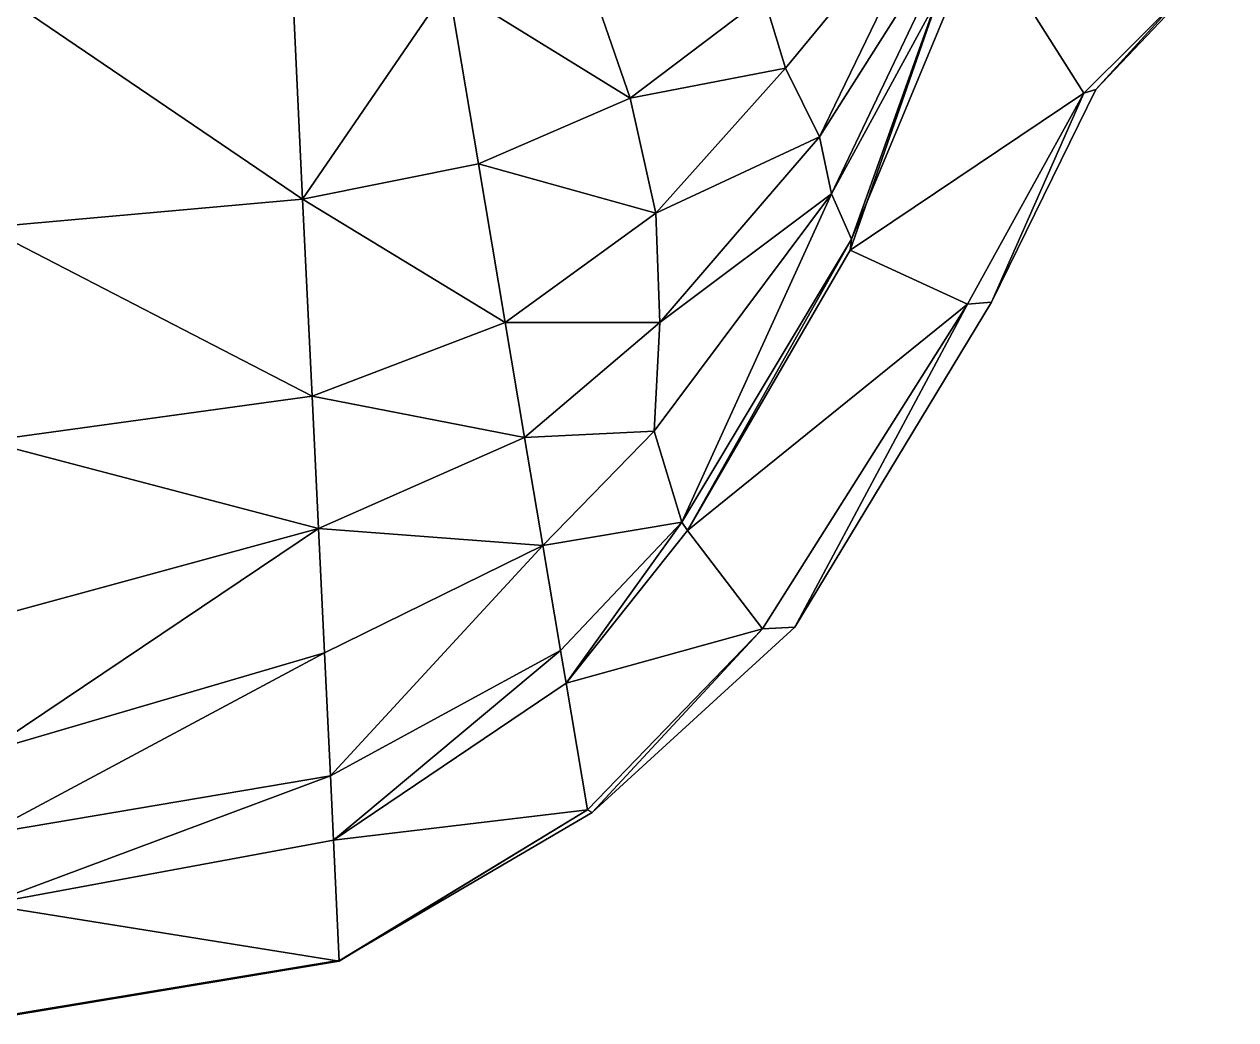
# Model space of a CAD drawing. Extents: x -936 to 1055, y -439 to 1376.
# Drawn here: x 227 to 680.2, y -438.7 to -66.3 of the extents above; entities that cross this region are included whole.
import ezdxf

# ---------------------------------------------------------------- set-up
doc = ezdxf.new("R2010")
doc.units = 0
doc.layers.get('0').update_dxf_attribs({"linetype": 'CONTINUOUS'})

msp = doc.modelspace()

# ---------------------------------------------------------------- linework, layer by layer
at = {"color": 7}
for points in [[(503.63, -56.04, -280.73), (511.8, -82.74, -266.11), (572.55, -8.83, -220.15), (503.63, -56.04, -280.73)], [(572.55, -8.83, 220.15), (511.8, -82.74, 266.11), (503.63, -56.04, 280.73), (572.55, -8.83, 220.15)], [(511.8, -82.74, -266.11), (524.43, -108.38, -212.24), (572.55, -8.83, -220.15), (511.8, -82.74, -266.11)], [(572.55, -8.83, 220.15), (524.43, -108.38, 212.24), (511.8, -82.74, 266.11), (572.55, -8.83, 220.15)], [(524.43, -108.38, -212.24), (583.65, -14.83, -156.45), (572.55, -8.83, -220.15), (524.43, -108.38, -212.24)], [(572.55, -8.83, 220.15), (583.65, -14.83, 156.45), (524.43, -108.38, 212.24), (572.55, -8.83, 220.15)], [(524.43, -108.38, -212.24), (528.89, -129.66, -186.67), (583.65, -14.83, -156.45), (524.43, -108.38, -212.24)], [(583.65, -14.83, 156.45), (528.89, -129.66, 186.67), (524.43, -108.38, 212.24), (583.65, -14.83, 156.45)], [(528.89, -129.66, -186.67), (590.69, -16.27, -130.64), (583.65, -14.83, -156.45), (528.89, -129.66, -186.67)], [(583.65, -14.83, 156.45), (590.69, -16.27, 130.64), (528.89, -129.66, 186.67), (583.65, -14.83, 156.45)], [(528.89, -129.66, -186.67), (536.44, -146.61, -100.81), (590.69, -16.27, -130.64), (528.89, -129.66, -186.67)], [(590.69, -16.27, 130.64), (536.44, -146.61, 100.81), (528.89, -129.66, 186.67), (590.69, -16.27, 130.64)], [(536.44, -146.61, -100.81), (580.19, -23.86, -43.95), (590.69, -16.27, -130.64), (536.44, -146.61, -100.81)], [(590.69, -16.27, 130.64), (580.19, -23.86, 43.95), (536.44, -146.61, 100.81), (590.69, -16.27, 130.64)], [(535.98, -150.76, -31.63), (623.27, -92.05, -31.1), (580.19, -23.86, -43.95), (535.98, -150.76, -31.63)], [(535.98, -150.76, -31.63), (580.19, -23.86, -43.95), (536.44, -146.61, -100.81), (535.98, -150.76, -31.63)], [(580.19, -23.86, 43.95), (623.27, -92.05, 31.1), (535.98, -150.76, 31.63), (580.19, -23.86, 43.95)], [(536.44, -146.61, 100.81), (580.19, -23.86, 43.95), (535.98, -150.76, 31.63), (536.44, -146.61, 100.81)], [(580.19, -23.86, -43.95), (623.27, -92.05, -31.1), (680.16, -35.47, -31.1), (580.19, -23.86, -43.95)], [(680.16, -35.47, 31.1), (623.27, -92.05, 31.1), (580.19, -23.86, 43.95), (680.16, -35.47, 31.1)], [(623.27, -92.05, -31.1), (627.8, -90.67, 0), (680.16, -35.47, -31.1), (623.27, -92.05, -31.1)], [(680.16, -35.47, 31.1), (627.8, -90.67, 0), (623.27, -92.05, 31.1), (680.16, -35.47, 31.1)], [(627.8, -90.67, 0), (677.16, -36.48, 0), (680.16, -35.47, -31.1), (627.8, -90.67, 0)], [(680.16, -35.47, 31.1), (677.16, -36.48, 0), (627.8, -90.67, 0), (680.16, -35.47, 31.1)], [(453.61, -93.98, -312.14), (435.35, -40.81, -300.91), (385.69, -51.9, -334.83), (453.61, -93.98, -312.14)], [(385.69, -51.9, 334.83), (435.35, -40.81, 300.91), (453.61, -93.98, 312.14), (385.69, -51.9, 334.83)], [(503.63, -56.04, -280.73), (435.35, -40.81, -300.91), (453.61, -93.98, -312.14), (503.63, -56.04, -280.73)], [(453.61, -93.98, 312.14), (435.35, -40.81, 300.91), (503.63, -56.04, 280.73), (453.61, -93.98, 312.14)], [(331.15, -131.72, -350.79), (327.3, -51.67, -339.9), (212.47, -51.09, -360.5), (331.15, -131.72, -350.79)], [(331.15, -131.72, -350.79), (212.47, -51.09, -360.5), (212.47, -142.36, -366.43), (331.15, -131.72, -350.79)], [(212.47, -51.09, 360.5), (327.3, -51.67, 339.9), (331.15, -131.72, 350.79), (212.47, -51.09, 360.5)], [(212.47, -142.36, 366.43), (212.47, -51.09, 360.5), (331.15, -131.72, 350.79), (212.47, -142.36, 366.43)], [(331.15, -131.72, -350.79), (385.69, -51.9, -334.83), (327.3, -51.67, -339.9), (331.15, -131.72, -350.79)], [(327.3, -51.67, 339.9), (385.69, -51.9, 334.83), (331.15, -131.72, 350.79), (327.3, -51.67, 339.9)], [(331.15, -131.72, -350.79), (396.89, -118.5, -342.22), (385.69, -51.9, -334.83), (331.15, -131.72, -350.79)], [(385.69, -51.9, 334.83), (396.89, -118.5, 342.22), (331.15, -131.72, 350.79), (385.69, -51.9, 334.83)], [(453.61, -93.98, -312.14), (385.69, -51.9, -334.83), (396.89, -118.5, -342.22), (453.61, -93.98, -312.14)], [(396.89, -118.5, 342.22), (385.69, -51.9, 334.83), (453.61, -93.98, 312.14), (396.89, -118.5, 342.22)], [(453.61, -93.98, -312.14), (511.8, -82.74, -266.11), (503.63, -56.04, -280.73), (453.61, -93.98, -312.14)], [(503.63, -56.04, 280.73), (511.8, -82.74, 266.11), (453.61, -93.98, 312.14), (503.63, -56.04, 280.73)], [(453.61, -93.98, -312.14), (463.21, -136.9, -294.7), (511.8, -82.74, -266.11), (453.61, -93.98, -312.14)], [(511.8, -82.74, 266.11), (463.21, -136.9, 294.7), (453.61, -93.98, 312.14), (511.8, -82.74, 266.11)], [(463.21, -136.9, -294.7), (524.43, -108.38, -212.24), (511.8, -82.74, -266.11), (463.21, -136.9, -294.7)], [(511.8, -82.74, 266.11), (524.43, -108.38, 212.24), (463.21, -136.9, 294.7), (511.8, -82.74, 266.11)], [(396.89, -118.5, -342.22), (463.21, -136.9, -294.7), (453.61, -93.98, -312.14), (396.89, -118.5, -342.22)], [(453.61, -93.98, 312.14), (463.21, -136.9, 294.7), (396.89, -118.5, 342.22), (453.61, -93.98, 312.14)], [(535.98, -150.76, -31.63), (579.8, -170.99, -31.1), (623.27, -92.05, -31.1), (535.98, -150.76, -31.63)], [(623.27, -92.05, 31.1), (579.8, -170.99, 31.1), (535.98, -150.76, 31.63), (623.27, -92.05, 31.1)], [(579.8, -170.99, -31.1), (588.82, -170.19, 0), (623.27, -92.05, -31.1), (579.8, -170.99, -31.1)], [(623.27, -92.05, 31.1), (588.82, -170.19, 0), (579.8, -170.99, 31.1), (623.27, -92.05, 31.1)], [(588.82, -170.19, 0), (627.8, -90.67, 0), (623.27, -92.05, -31.1), (588.82, -170.19, 0)], [(623.27, -92.05, 31.1), (627.8, -90.67, 0), (588.82, -170.19, 0), (623.27, -92.05, 31.1)], [(463.21, -136.9, -294.7), (464.71, -177.84, -251.78), (524.43, -108.38, -212.24), (463.21, -136.9, -294.7)], [(524.43, -108.38, 212.24), (464.71, -177.84, 251.78), (463.21, -136.9, 294.7), (524.43, -108.38, 212.24)], [(464.71, -177.84, -251.78), (528.89, -129.66, -186.67), (524.43, -108.38, -212.24), (464.71, -177.84, -251.78)], [(524.43, -108.38, 212.24), (528.89, -129.66, 186.67), (464.71, -177.84, 251.78), (524.43, -108.38, 212.24)], [(331.15, -131.72, -350.79), (406.91, -177.82, -326.98), (396.89, -118.5, -342.22), (331.15, -131.72, -350.79)], [(396.89, -118.5, 342.22), (406.91, -177.82, 326.98), (331.15, -131.72, 350.79), (396.89, -118.5, 342.22)], [(396.89, -118.5, -342.22), (406.91, -177.82, -326.98), (463.21, -136.9, -294.7), (396.89, -118.5, -342.22)], [(463.21, -136.9, 294.7), (406.91, -177.82, 326.98), (396.89, -118.5, 342.22), (463.21, -136.9, 294.7)], [(462.62, -218.53, -218.42), (472.96, -252.54, -131.25), (528.89, -129.66, -186.67), (462.62, -218.53, -218.42)], [(464.71, -177.84, -251.78), (462.62, -218.53, -218.42), (528.89, -129.66, -186.67), (464.71, -177.84, -251.78)], [(528.89, -129.66, 186.67), (472.96, -252.54, 131.25), (462.62, -218.53, 218.42), (528.89, -129.66, 186.67)], [(528.89, -129.66, 186.67), (462.62, -218.53, 218.42), (464.71, -177.84, 251.78), (528.89, -129.66, 186.67)], [(472.96, -252.54, -131.25), (536.44, -146.61, -100.81), (528.89, -129.66, -186.67), (472.96, -252.54, -131.25)], [(528.89, -129.66, 186.67), (536.44, -146.61, 100.81), (472.96, -252.54, 131.25), (528.89, -129.66, 186.67)], [(212.47, -142.36, -366.43), (334.69, -205.43, -341.35), (331.15, -131.72, -350.79), (212.47, -142.36, -366.43)], [(331.15, -131.72, 350.79), (334.69, -205.43, 341.35), (212.47, -142.36, 366.43), (331.15, -131.72, 350.79)], [(331.15, -131.72, -350.79), (334.69, -205.43, -341.35), (406.91, -177.82, -326.98), (331.15, -131.72, -350.79)], [(406.91, -177.82, 326.98), (334.69, -205.43, 341.35), (331.15, -131.72, 350.79), (406.91, -177.82, 326.98)], [(406.91, -177.82, -326.98), (464.71, -177.84, -251.78), (463.21, -136.9, -294.7), (406.91, -177.82, -326.98)], [(463.21, -136.9, 294.7), (464.71, -177.84, 251.78), (406.91, -177.82, 326.98), (463.21, -136.9, 294.7)], [(212.47, -142.36, -366.43), (212.47, -222.19, -352.2), (334.69, -205.43, -341.35), (212.47, -142.36, -366.43)], [(334.69, -205.43, 341.35), (212.47, -222.19, 352.2), (212.47, -142.36, 366.43), (334.69, -205.43, 341.35)], [(472.96, -252.54, -131.25), (475.1, -255.66, -30.56), (536.44, -146.61, -100.81), (472.96, -252.54, -131.25)], [(536.44, -146.61, 100.81), (475.1, -255.66, 30.56), (472.96, -252.54, 131.25), (536.44, -146.61, 100.81)], [(475.1, -255.66, -30.56), (535.98, -150.76, -31.63), (536.44, -146.61, -100.81), (475.1, -255.66, -30.56)], [(536.44, -146.61, 100.81), (535.98, -150.76, 31.63), (475.1, -255.66, 30.56), (536.44, -146.61, 100.81)], [(475.1, -255.66, -30.56), (579.8, -170.99, -31.1), (535.98, -150.76, -31.63), (475.1, -255.66, -30.56)], [(535.98, -150.76, 31.63), (579.8, -170.99, 31.1), (475.1, -255.66, 30.56), (535.98, -150.76, 31.63)], [(475.1, -255.66, -30.56), (503.16, -292.44, -31.1), (579.8, -170.99, -31.1), (475.1, -255.66, -30.56)], [(579.8, -170.99, 31.1), (503.16, -292.44, 31.1), (475.1, -255.66, 30.56), (579.8, -170.99, 31.1)], [(503.16, -292.44, -31.1), (515.27, -291.78, 0), (579.8, -170.99, -31.1), (503.16, -292.44, -31.1)], [(579.8, -170.99, 31.1), (515.27, -291.78, 0), (503.16, -292.44, 31.1), (579.8, -170.99, 31.1)], [(515.27, -291.78, 0), (588.82, -170.19, 0), (579.8, -170.99, -31.1), (515.27, -291.78, 0)], [(579.8, -170.99, 31.1), (588.82, -170.19, 0), (515.27, -291.78, 0), (579.8, -170.99, 31.1)], [(334.69, -205.43, -341.35), (414.19, -220.87, -282.07), (406.91, -177.82, -326.98), (334.69, -205.43, -341.35)], [(406.91, -177.82, 326.98), (414.19, -220.87, 282.07), (334.69, -205.43, 341.35), (406.91, -177.82, 326.98)], [(406.91, -177.82, -326.98), (414.19, -220.87, -282.07), (464.71, -177.84, -251.78), (406.91, -177.82, -326.98)], [(464.71, -177.84, 251.78), (414.19, -220.87, 282.07), (406.91, -177.82, 326.98), (464.71, -177.84, 251.78)], [(414.19, -220.87, -282.07), (462.62, -218.53, -218.42), (464.71, -177.84, -251.78), (414.19, -220.87, -282.07)], [(464.71, -177.84, 251.78), (462.62, -218.53, 218.42), (414.19, -220.87, 282.07), (464.71, -177.84, 251.78)], [(212.47, -222.19, -352.2), (337.07, -254.95, -300.2), (334.69, -205.43, -341.35), (212.47, -222.19, -352.2)], [(334.69, -205.43, 341.35), (337.07, -254.95, 300.2), (212.47, -222.19, 352.2), (334.69, -205.43, 341.35)], [(334.69, -205.43, -341.35), (337.07, -254.95, -300.2), (414.19, -220.87, -282.07), (334.69, -205.43, -341.35)], [(414.19, -220.87, 282.07), (337.07, -254.95, 300.2), (334.69, -205.43, 341.35), (414.19, -220.87, 282.07)], [(337.07, -254.95, -300.2), (421, -261.21, -238.74), (414.19, -220.87, -282.07), (337.07, -254.95, -300.2)], [(414.19, -220.87, 282.07), (421, -261.21, 238.74), (337.07, -254.95, 300.2), (414.19, -220.87, 282.07)], [(414.19, -220.87, -282.07), (421, -261.21, -238.74), (462.62, -218.53, -218.42), (414.19, -220.87, -282.07)], [(462.62, -218.53, 218.42), (421, -261.21, 238.74), (414.19, -220.87, 282.07), (462.62, -218.53, 218.42)], [(421, -261.21, -238.74), (472.96, -252.54, -131.25), (462.62, -218.53, -218.42), (421, -261.21, -238.74)], [(462.62, -218.53, 218.42), (472.96, -252.54, 131.25), (421, -261.21, 238.74), (462.62, -218.53, 218.42)], [(212.47, -222.19, -352.2), (212.47, -288.77, -319.75), (337.07, -254.95, -300.2), (212.47, -222.19, -352.2)], [(337.07, -254.95, 300.2), (212.47, -288.77, 319.75), (212.47, -222.19, 352.2), (337.07, -254.95, 300.2)], [(421, -261.21, -238.74), (427.64, -300.53, -146.29), (472.96, -252.54, -131.25), (421, -261.21, -238.74)], [(472.96, -252.54, 131.25), (427.64, -300.53, 146.29), (421, -261.21, 238.74), (472.96, -252.54, 131.25)], [(427.64, -300.53, -146.29), (429.72, -312.78, -30.56), (472.96, -252.54, -131.25), (427.64, -300.53, -146.29)], [(472.96, -252.54, 131.25), (429.72, -312.78, 30.56), (427.64, -300.53, 146.29), (472.96, -252.54, 131.25)], [(429.72, -312.78, -30.56), (475.1, -255.66, -30.56), (472.96, -252.54, -131.25), (429.72, -312.78, -30.56)], [(472.96, -252.54, 131.25), (475.1, -255.66, 30.56), (429.72, -312.78, 30.56), (472.96, -252.54, 131.25)], [(212.47, -338.6, -256.29), (339.31, -301.46, -253.51), (337.07, -254.95, -300.2), (212.47, -338.6, -256.29)], [(212.47, -288.77, -319.75), (212.47, -338.6, -256.29), (337.07, -254.95, -300.2), (212.47, -288.77, -319.75)], [(337.07, -254.95, 300.2), (339.31, -301.46, 253.51), (212.47, -338.6, 256.29), (337.07, -254.95, 300.2)], [(337.07, -254.95, 300.2), (212.47, -338.6, 256.29), (212.47, -288.77, 319.75), (337.07, -254.95, 300.2)], [(337.07, -254.95, -300.2), (339.31, -301.46, -253.51), (421, -261.21, -238.74), (337.07, -254.95, -300.2)], [(421, -261.21, 238.74), (339.31, -301.46, 253.51), (337.07, -254.95, 300.2), (421, -261.21, 238.74)], [(429.72, -312.78, -30.56), (503.16, -292.44, -31.1), (475.1, -255.66, -30.56), (429.72, -312.78, -30.56)], [(475.1, -255.66, 30.56), (503.16, -292.44, 31.1), (429.72, -312.78, 30.56), (475.1, -255.66, 30.56)], [(339.31, -301.46, -253.51), (341.52, -347.5, -154.5), (421, -261.21, -238.74), (339.31, -301.46, -253.51)], [(421, -261.21, 238.74), (341.52, -347.5, 154.5), (339.31, -301.46, 253.51), (421, -261.21, 238.74)], [(341.52, -347.5, -154.5), (427.64, -300.53, -146.29), (421, -261.21, -238.74), (341.52, -347.5, -154.5)], [(421, -261.21, 238.74), (427.64, -300.53, 146.29), (341.52, -347.5, 154.5), (421, -261.21, 238.74)], [(429.72, -312.78, -30.56), (437.72, -360.19, -31.1), (503.16, -292.44, -31.1), (429.72, -312.78, -30.56)], [(503.16, -292.44, 31.1), (437.72, -360.19, 31.1), (429.72, -312.78, 30.56), (503.16, -292.44, 31.1)], [(437.72, -360.19, -31.1), (439.39, -361.18, 0), (503.16, -292.44, -31.1), (437.72, -360.19, -31.1)], [(503.16, -292.44, 31.1), (439.39, -361.18, 0), (437.72, -360.19, 31.1), (503.16, -292.44, 31.1)], [(439.39, -361.18, 0), (515.27, -291.78, 0), (503.16, -292.44, -31.1), (439.39, -361.18, 0)], [(503.16, -292.44, 31.1), (515.27, -291.78, 0), (439.39, -361.18, 0), (503.16, -292.44, 31.1)], [(212.47, -369.22, -156.9), (341.52, -347.5, -154.5), (339.31, -301.46, -253.51), (212.47, -369.22, -156.9)], [(212.47, -338.6, -256.29), (212.47, -369.22, -156.9), (339.31, -301.46, -253.51), (212.47, -338.6, -256.29)], [(339.31, -301.46, 253.51), (341.52, -347.5, 154.5), (212.47, -369.22, 156.9), (339.31, -301.46, 253.51)], [(339.31, -301.46, 253.51), (212.47, -369.22, 156.9), (212.47, -338.6, 256.29), (339.31, -301.46, 253.51)], [(341.52, -347.5, -154.5), (342.68, -371.51, -30.56), (427.64, -300.53, -146.29), (341.52, -347.5, -154.5)], [(427.64, -300.53, 146.29), (342.68, -371.51, 30.56), (341.52, -347.5, 154.5), (427.64, -300.53, 146.29)], [(342.68, -371.51, -30.56), (429.72, -312.78, -30.56), (427.64, -300.53, -146.29), (342.68, -371.51, -30.56)], [(427.64, -300.53, 146.29), (429.72, -312.78, 30.56), (342.68, -371.51, 30.56), (427.64, -300.53, 146.29)], [(342.68, -371.51, -30.56), (437.72, -360.19, -31.1), (429.72, -312.78, -30.56), (342.68, -371.51, -30.56)], [(429.72, -312.78, 30.56), (437.72, -360.19, 31.1), (342.68, -371.51, 30.56), (429.72, -312.78, 30.56)], [(212.47, -395.61, -30.56), (342.68, -371.51, -30.56), (341.52, -347.5, -154.5), (212.47, -395.61, -30.56)], [(212.47, -369.22, -156.9), (212.47, -395.61, -30.56), (341.52, -347.5, -154.5), (212.47, -369.22, -156.9)], [(341.52, -347.5, 154.5), (342.68, -371.51, 30.56), (212.47, -395.61, 30.56), (341.52, -347.5, 154.5)], [(341.52, -347.5, 154.5), (212.47, -395.61, 30.56), (212.47, -369.22, 156.9), (341.52, -347.5, 154.5)], [(342.68, -371.51, -30.56), (344.85, -416.74, -31.1), (437.72, -360.19, -31.1), (342.68, -371.51, -30.56)], [(437.72, -360.19, 31.1), (344.85, -416.74, 31.1), (342.68, -371.51, 30.56), (437.72, -360.19, 31.1)], [(344.85, -416.74, -31.1), (345.18, -416.37, 0), (437.72, -360.19, -31.1), (344.85, -416.74, -31.1)], [(437.72, -360.19, 31.1), (345.18, -416.37, 0), (344.85, -416.74, 31.1), (437.72, -360.19, 31.1)], [(345.18, -416.37, 0), (439.39, -361.18, 0), (437.72, -360.19, -31.1), (345.18, -416.37, 0)], [(437.72, -360.19, 31.1), (439.39, -361.18, 0), (345.18, -416.37, 0), (437.72, -360.19, 31.1)], [(212.47, -395.61, -30.56), (344.85, -416.74, -31.1), (342.68, -371.51, -30.56), (212.47, -395.61, -30.56)], [(342.68, -371.51, 30.56), (344.85, -416.74, 31.1), (212.47, -395.61, 30.56), (342.68, -371.51, 30.56)], [(212.47, -395.61, -30.56), (212.47, -438.7, -30.56), (344.85, -416.74, -31.1), (212.47, -395.61, -30.56)], [(344.85, -416.74, 31.1), (212.47, -438.7, 30.56), (212.47, -395.61, 30.56), (344.85, -416.74, 31.1)], [(344.85, -416.74, -31.1), (212.47, -438.39, 0), (345.18, -416.37, 0), (344.85, -416.74, -31.1)], [(345.18, -416.37, 0), (212.47, -438.39, 0), (344.85, -416.74, 31.1), (345.18, -416.37, 0)], [(344.85, -416.74, -31.1), (212.47, -438.7, -30.56), (212.47, -438.39, 0), (344.85, -416.74, -31.1)], [(212.47, -438.39, 0), (212.47, -438.7, 30.56), (344.85, -416.74, 31.1), (212.47, -438.39, 0)]]:
    msp.add_polyline3d(points, dxfattribs=at)

doc.saveas('drawing.dxf')
